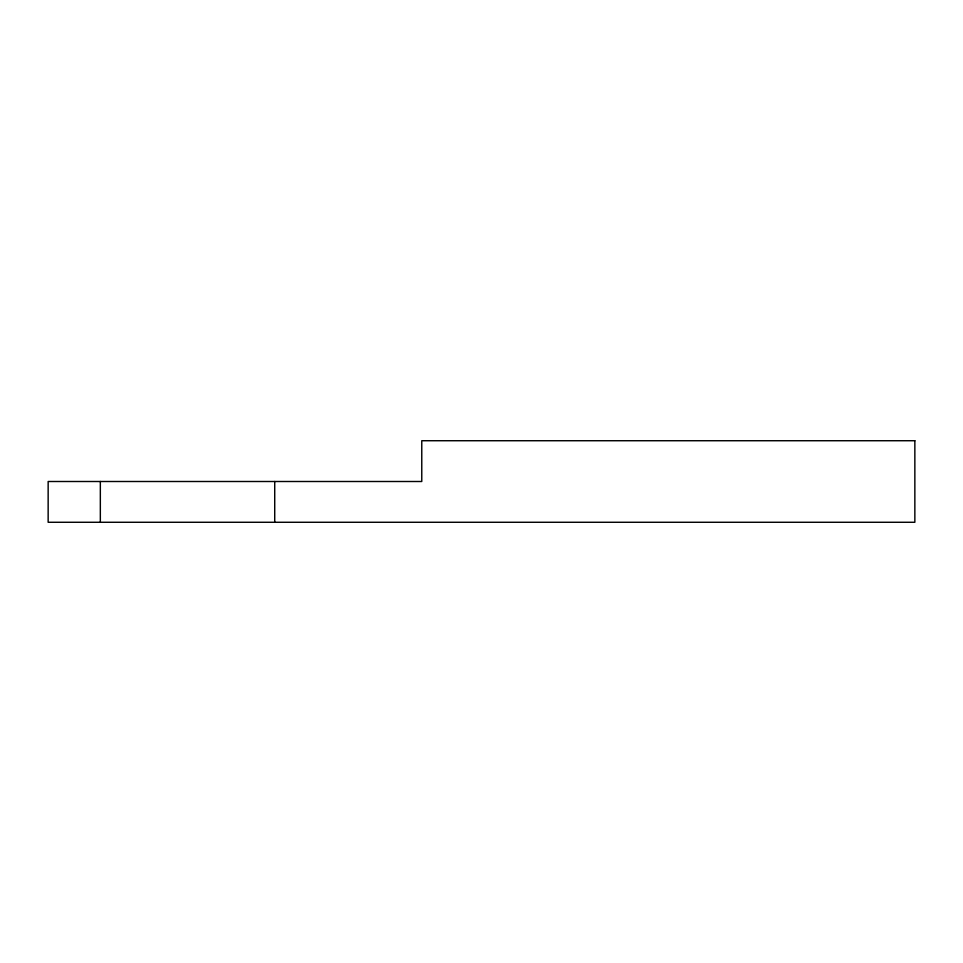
<?xml version="1.0" encoding="UTF-8"?>
<svg xmlns="http://www.w3.org/2000/svg" width="963" height="963" viewBox="0 0 963 963"><rect width="100%" height="100%" fill="white"/><g stroke="black" fill="none" stroke-linecap="round" stroke-linejoin="round"><path stroke-width="1.44" d="M274.72 481.5L274.72 522.271M100.333 481.5L100.333 522.271M914.85 440.729L421.77 440.729L421.77 481.5L48.15 481.5L48.15 522.271L914.85 522.271L914.85 440.729"/></g></svg>
